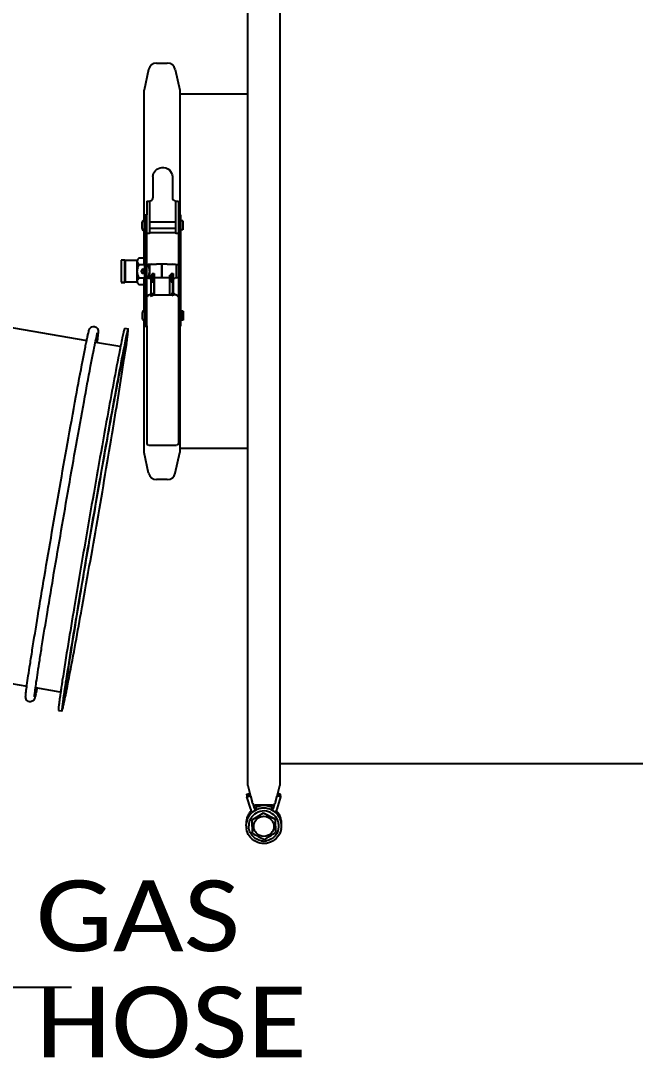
# Model space of a CAD drawing. Header units: millimetres. Extents: x 6781 to 13993, y -7973 to 4183.
# Drawn here: x 8123 to 8470, y 2632 to 3218 of the extents above; entities that cross this region are included whole.
import ezdxf
from ezdxf.enums import TextEntityAlignment as Align

# ---------------------------------------------------------------- set-up
doc = ezdxf.new("R2010")
doc.units = ezdxf.units.MM
doc.header["$LTSCALE"] = 307.34
doc.header["$PDMODE"] = 3
doc.header["$PDSIZE"] = 8
doc.layers.get('0').update_dxf_attribs({"linetype": 'CONTINUOUS'})
doc.layers.get('Defpoints').update_dxf_attribs({"linetype": 'CONTINUOUS'})
doc.styles.get("Standard").update_dxf_attribs({"font": 'calibri.ttf'})
doc.dimstyles.new('DIMSTYLE_1', dxfattribs={"dimtxt": 40, "dimasz": 35, "dimexe": 1.5, "dimexo": 1, "dimgap": 1, "dimtad": 1, "dimdsep": 46, "dimtxsty": 'Standard', "dimblk": '_FILLED', "dimblk1": '_FILLED', "dimblk2": '_FILLED', "dimcen": 0.09, "dimazin": 2, "dimtp": 0.01, "dimtm": 0.01, "dimtfac": 1, "dimtofl": 0, "dimtmove": 0, "dimatfit": 3, "dimldrblk": '_FILLED', "dimfxl": 1, "dimtolj": 1, "dimarcsym": 0})
doc.dimstyles.get("Standard").update_dxf_attribs({"dimtxt": 35, "dimasz": 35, "dimexe": 1.5, "dimexo": 1, "dimtad": 1, "dimdsep": 46, "dimtxsty": 'Standard', "dimblk": '_FILLED', "dimblk1": '_FILLED', "dimblk2": '_FILLED', "dimcen": 0.09, "dimazin": 2, "dimtol": 1, "dimtp": 0.01, "dimtm": 0.01, "dimtfac": 1, "dimtofl": 0, "dimtmove": 0, "dimatfit": 3, "dimldrblk": '_FILLED', "dimfxl": 1, "dimtolj": 1, "dimarcsym": 0})

# ---------------------------------------------------------------- blocks, each defined once
blk = doc.blocks.new('_FILLED')
at = {"color": 0, "linetype": 'ByBlock'}
blk.add_solid([(0, 0), (-1, 0.214), (-1, -0.214)], dxfattribs=at)
blk = doc.blocks.new('*D575')
at = {"color": 0, "linetype": 'Continuous', "lineweight": -2}
for p, q in [((7353.4, 3070.86), (7353.4, 3460.04)), ((7388.4, 3458.54), (9950.73, 3458.54)), ((9985.73, 3045.68), (9985.73, 3460.04))]:
    blk.add_line(p, q, dxfattribs=at)
at = {"layer": 'Defpoints', "color": 0}
for p in [(9985.73, 3458.54), (7353.4, 3069.86), (9985.73, 3044.68)]:
    blk.add_point(p, dxfattribs=at)
at = {"color": 0, "linetype": 'ByBlock', "lineweight": -2, "xscale": 35, "yscale": 35, "zscale": 35, "rotation": 180}
blk.add_blockref('_FILLED', (7353.4, 3458.54), dxfattribs=at)
at = {"color": 0, "linetype": 'ByBlock', "lineweight": -2, "xscale": 35, "yscale": 35, "zscale": 35}
blk.add_blockref('_FILLED', (9985.73, 3458.54), dxfattribs=at)
at = {"color": 0, "lineweight": 25, "insert": (8687.25, 3479.94), "char_height": 40, "attachment_point": 5}
blk.add_mtext('\\A1;\\A1;C', dxfattribs=at)

msp = doc.modelspace()

# ---------------------------------------------------------------- linework, layer by layer
at = {"color": 0, "linetype": 'Continuous', "lineweight": 25}
for p, q in [((8251.48429, 2786.16819), (8251.48429, 3367.15168)), ((8269.58689, 3367.15168), (8269.58689, 2786.16819)), ((8200.02733, 3194.25994), (8206.04385, 3194.25994)), ((8195.53483, 3190.64856), (8192.973, 3179.00389)), ((8210.53636, 3190.64856), (8213.09819, 3179.00389)), ((8192.97292, 3105.35014), (8192.97292, 3179.00372)), ((8213.09826, 3179.00372), (8213.09826, 3108.60014)), ((8251.48429, 3176.65994), (8213.09826, 3176.65994)), ((8197.92925, 3130.1368), (8197.92925, 3118.2138)), ((8208.92925, 3130.1368), (8208.92925, 3118.2138)), ((8194.42925, 3116.32843), (8194.42925, 3108.59963)), ((8194.42925, 3116.32843), (8196.42925, 3116.32843)), ((8195.92925, 3115.75418), (8195.92925, 3097.92976)), ((8210.92925, 3116.32843), (8212.42925, 3116.32843)), ((8210.92925, 3097.92976), (8210.92925, 3115.75418)), ((8212.42925, 3116.32843), (8212.42925, 3108.59963)), ((8193.24068, 3108.60014), (8193.24068, 3045.60409)), ((8193.24068, 3108.60014), (8194.44068, 3108.60014)), ((8194.44068, 3045.79331), (8194.44068, 3108.59951)), ((8212.44068, 3108.60014), (8213.64068, 3108.60014)), ((8212.44068, 3108.59951), (8212.44068, 3045.79331)), ((8213.64068, 3045.60409), (8213.64068, 3108.60014)), ((8191.84068, 3100.85635), (8191.84068, 3104.34392)), ((8192.84068, 3105.35014), (8192.99068, 3105.35014)), ((8192.84068, 3099.85014), (8192.99068, 3099.85014)), ((8192.97292, 3080.23168), (8192.97292, 3099.85014)), ((8192.99068, 3105.35013), (8193.04068, 3104.09979)), ((8193.04068, 3100.0776), (8192.99068, 3099.85014)), ((8193.04068, 3104.09979), (8193.04068, 3100.0776)), ((8210.92925, 3104.35014), (8195.92925, 3104.35014)), ((8210.92925, 3100.85014), (8195.92925, 3100.85014)), ((8214.79068, 3105.10014), (8213.69068, 3105.10014)), ((8214.79068, 3100.10014), (8213.69068, 3100.10014)), ((8214.79068, 3105.10014), (8214.84068, 3104.60294)), ((8214.84068, 3100.20667), (8214.79068, 3100.10014)), ((8214.84068, 3104.60294), (8214.84068, 3100.20667)), ((8195.92925, 3097.92973), (8194.44068, 3097.92973)), ((8196.03559, 3098.42191), (8196.18496, 3098.43786)), ((8196.18496, 3098.43786), (8196.42925, 3098.44493)), ((8210.42925, 3098.44493), (8196.42925, 3098.44493)), ((8212.44068, 3097.92973), (8210.92925, 3097.92973)), ((8180.03559, 3083.07567), (8180.03559, 3083.06114)), ((8180.03559, 3083.0298), (8180.03559, 3083.00564)), ((8180.03559, 3082.9588), (8180.03559, 3082.9251)), ((8180.03559, 3082.86293), (8180.03559, 3082.81984)), ((8180.03559, 3082.74258), (8180.03559, 3070.57729)), ((8182.03559, 3083.00564), (8182.03559, 3083.0298)), ((8182.03559, 3082.9251), (8182.03559, 3082.9588)), ((8182.03559, 3082.81984), (8182.03559, 3082.86293)), ((8182.03559, 3070.57729), (8182.03559, 3082.74258)), ((8182.23559, 3082.65994), (8182.23559, 3070.65994)), ((8189.03559, 3082.65994), (8182.23559, 3082.65994)), ((8189.03559, 3070.15438), (8189.03559, 3083.16549)), ((8190.03504, 3084.16494), (8192.97292, 3084.16494)), ((8190.03504, 3080.41244), (8192.83559, 3080.41244)), ((8192.83559, 3075.76946), (8192.83559, 3077.55076)), ((8192.97296, 3080.23168), (8193.24068, 3080.27415)), ((8194.44068, 3080.46451), (8195.53477, 3080.63807)), ((8197.0974, 3080.62608), (8194.53559, 3080.21969)), ((8196.03559, 3080.45764), (8196.03559, 3072.86278)), ((8206.04385, 3080.76412), (8200.02733, 3080.76412)), ((8202.70226, 3080.65994), (8202.70226, 3073.13748)), ((8203.03559, 3080.65994), (8203.03559, 3073.13748)), ((8211.53559, 3080.21969), (8208.97378, 3080.62608)), ((8210.53641, 3080.63807), (8212.44068, 3080.33599)), ((8211.03559, 3080.21969), (8211.03559, 3073.1007)), ((8212.44068, 3080.22664), (8211.53559, 3080.21969)), ((8180.03559, 3070.50004), (8180.03559, 3070.45694)), ((8182.03559, 3070.45694), (8182.03559, 3070.50004)), ((8182.23559, 3070.65994), (8189.03559, 3070.65994)), ((8190.03504, 3072.90744), (8192.83559, 3072.90744)), ((8192.97292, 3054.35409), (8192.97292, 3073.0887)), ((8193.24068, 3073.04624), (8192.97296, 3073.0887)), ((8195.53477, 3072.68237), (8194.44068, 3072.8559)), ((8194.53559, 3073.1007), (8196.91633, 3072.72308)), ((8196.91633, 3063.25487), (8196.91633, 3074.45871)), ((8197.44068, 3074.45871), (8196.91633, 3074.45871)), ((8197.44068, 3075.40298), (8197.44068, 3070.52206)), ((8197.44068, 3075.40298), (8198.64068, 3075.40298)), ((8198.64068, 3073.44696), (8197.44068, 3073.44696)), ((8198.41633, 3070.52206), (8197.44068, 3070.52206)), ((8198.41633, 3070.52206), (8198.41633, 3063.94048)), ((8198.64068, 3075.40298), (8198.64068, 3063.32033)), ((8198.64068, 3073.13748), (8207.41633, 3073.13748)), ((8207.41633, 3063.37835), (8207.41633, 3074.45871)), ((8208.24068, 3074.45871), (8207.41633, 3074.45871)), ((8208.24068, 3075.40298), (8208.24068, 3070.52206)), ((8208.24068, 3075.40298), (8209.44068, 3075.40298)), ((8209.44068, 3073.44696), (8208.24068, 3073.44696)), ((8208.91633, 3070.52206), (8208.24068, 3070.52206)), ((8208.91633, 3070.52206), (8208.91633, 3063.94048)), ((8209.44068, 3075.40298), (8209.44068, 3062.76156)), ((8212.44068, 3072.98441), (8210.53641, 3072.68237)), ((8211.03559, 3073.02139), (8211.53559, 3073.1007)), ((8211.53559, 3073.1007), (8212.44068, 3073.09375)), ((8180.03559, 3070.39477), (8180.03559, 3070.36108)), ((8180.03559, 3070.31423), (8180.03559, 3070.29007)), ((8182.03559, 3070.28494), (8180.03559, 3070.28616)), ((8182.03559, 3070.16314), (8180.03559, 3070.16114)), ((8182.03559, 3070.36108), (8182.03559, 3070.39477)), ((8182.03559, 3070.29007), (8182.03559, 3070.31423)), ((8182.03559, 3070.2442), (8182.03559, 3070.25874)), ((8190.03504, 3069.15494), (8192.97292, 3069.15494)), ((8004.9227, 3064.45132), (8160.56444, 3037.51145)), ((8197.44068, 3063.94048), (8197.44068, 3063.60957)), ((8198.41633, 3063.94048), (8197.44068, 3063.94048)), ((8198.93237, 3063.37835), (8207.949, 3063.37835)), ((8208.24068, 3063.94048), (8208.24068, 3063.32033)), ((8208.91633, 3063.94048), (8208.24068, 3063.94048)), ((8192.04068, 3049.89404), (8192.04068, 3053.31414)), ((8193.04068, 3054.35409), (8193.19068, 3054.35409)), ((8213.89068, 3054.10408), (8213.84068, 3054.03036)), ((8213.84068, 3054.03036), (8213.84068, 3049.33287)), ((8214.99068, 3054.10409), (8213.89068, 3054.10409)), ((8214.99068, 3054.10408), (8215.04068, 3054.03036)), ((8215.04068, 3054.03036), (8215.04068, 3049.33287)), ((8192.97292, 2974.31615), (8192.97292, 3048.85409)), ((8193.04068, 3048.85409), (8193.19068, 3048.85409)), ((8213.84068, 3049.33287), (8213.89068, 3049.10409)), ((8214.99068, 3049.10409), (8213.89068, 3049.10409)), ((8215.04068, 3049.33287), (8214.99068, 3049.10409)), ((8181.99599, 3044.45802), (8183.96653, 3044.11694)), ((8193.24068, 3045.60409), (8194.44068, 3045.60409)), ((8194.44068, 3045.79233), (8194.44068, 2979.6443)), ((8212.44068, 3045.79233), (8212.44068, 2979.6443)), ((8212.44068, 3045.60409), (8213.64068, 3045.60409)), ((8213.09826, 3045.60409), (8213.09826, 2974.31615)), ((8165.49397, 3036.65821), (8179.25419, 3034.27646)), ((8183.07404, 3035.95018), (8181.52557, 3027.2662)), ((8181.53107, 3027.30488), (8183.08007, 3035.99257)), ((8179.66872, 3034.37486), (8179.63924, 3034.22764)), ((8179.77524, 3034.90529), (8179.66872, 3034.37486)), ((8181.64881, 3034.0814), (8181.63772, 3034.02604)), ((8181.64717, 3034.0716), (8181.63772, 3034.02604)), ((8181.79369, 3027.33041), (8181.87359, 3027.85332)), ((8195.64068, 2978.50968), (8211.24068, 2978.50968)), ((8195.53483, 2962.67131), (8192.973, 2974.31599)), ((8210.53636, 2962.67131), (8213.09819, 2974.31599)), ((8251.48429, 2976.65994), (8213.09826, 2976.65994)), ((8206.04385, 2959.05994), (8200.02733, 2959.05994)), ((8047.82337, 2856.08156), (8126.79639, 2842.4122)), ((8146.82126, 2845.47623), (8146.73359, 2844.90253)), ((8148.79961, 2845.18617), (8148.70062, 2844.53838)), ((8131.72599, 2841.55894), (8145.48471, 2839.17746)), ((8145.82768, 2838.84747), (8145.74565, 2838.28355)), ((8148.93306, 2838.36064), (8148.94149, 2838.4027)), ((8148.9343, 2838.3681), (8148.94149, 2838.4027)), ((8144.64489, 2828.66669), (8146.61544, 2828.32561)), ((8269.53559, 2798.65994), (8982.48429, 2798.65994)), ((8251.48429, 2786.16819), (8252.81742, 2780.88899)), ((8268.25376, 2780.88899), (8269.58689, 2786.16819)), ((8251.03129, 2781.34004), (8252.54598, 2781.79425)), ((8252.67014, 2781.38022), (8251.03129, 2780.88878)), ((8251.03129, 2780.88878), (8251.03129, 2781.34004)), ((8252.81744, 2780.889), (8251.03129, 2780.35339)), ((8251.03129, 2780.88878), (8251.17886, 2780.39716)), ((8251.03129, 2779.90212), (8253.0096, 2780.49536)), ((8251.03129, 2780.35339), (8251.03129, 2779.90212)), ((8253.13861, 2772.88146), (8251.03129, 2779.90212)), ((8253.0096, 2780.49536), (8253.94615, 2776.77641)), ((8267.12503, 2776.77641), (8268.06158, 2780.49536)), ((8270.03989, 2779.90212), (8267.93258, 2772.88146)), ((8270.03989, 2779.90212), (8268.06158, 2780.49536)), ((8268.25374, 2780.889), (8270.03989, 2780.35339)), ((8268.40104, 2781.38022), (8270.03989, 2780.88878)), ((8270.03989, 2781.34004), (8268.5252, 2781.79425)), ((8269.89247, 2780.39764), (8270.03989, 2780.88878)), ((8270.03989, 2780.88878), (8270.03989, 2781.34004)), ((8270.03989, 2780.35339), (8270.03989, 2779.90212)), ((8254.24905, 2776.1385), (8255.05425, 2773.45591)), ((8255.05425, 2774.44256), (8254.78805, 2775.32943)), ((8255.69001, 2773.91146), (8255.53837, 2774.07226)), ((8255.83529, 2773.74644), (8255.69001, 2773.91146)), ((8265.37982, 2775.05994), (8255.69137, 2775.05994)), ((8265.38116, 2773.91145), (8265.2359, 2773.74644)), ((8265.53281, 2774.07226), (8265.38116, 2773.91145)), ((8266.01693, 2773.45591), (8266.82213, 2776.1385)), ((8266.2831, 2775.32933), (8266.01693, 2774.44256)), ((8253.90952, 2766.91036), (8260.28346, 2770.87958)), ((8254.16166, 2759.25365), (8253.90952, 2766.75558)), ((8260.28346, 2770.87958), (8260.28346, 2770.72481)), ((8260.28346, 2770.87958), (8266.90952, 2767.34686)), ((8260.53559, 2770.58607), (8260.28346, 2770.72481)), ((8266.90952, 2767.19209), (8267.16166, 2759.69015)), ((8250.53563, 2763.45959), (8250.69433, 2765.20735)), ((8260.53559, 2755.85105), (8260.78773, 2755.72093))]:
    msp.add_line(p, q, dxfattribs=at)
at = {"lineweight": 25}
msp.add_line((8180.03559, 3083.07567), (8182.03559, 3083.07567), dxfattribs=at)
at = {"color": 0, "linetype": 'Continuous', "lineweight": 25}
for points in [[(8210.44038, 3116.34855), (8210.68029, 3116.33924), (8210.92925, 3116.32843)], [(8210.42925, 3098.44493), (8210.67367, 3098.43784), (8210.85953, 3098.41799), (8210.92925, 3098.39002)], [(8198.73791, 3063.33967), (8198.8055, 3063.36916), (8198.88313, 3063.38486), (8198.93237, 3063.37835)], [(8207.949, 3063.37835), (8208.007, 3063.38338), (8208.08455, 3063.36711), (8208.14346, 3063.33967)], [(8254.24905, 2776.1385), (8254.06958, 2776.4353), (8253.94615, 2776.77641)], [(8255.53837, 2772.63434), (8255.69003, 2772.47353), (8255.83529, 2772.30852)], [(8265.2359, 2772.30852), (8265.38117, 2772.47355), (8265.53281, 2772.63434)], [(8267.12503, 2776.77641), (8267.00185, 2776.43581), (8266.82213, 2776.1385)]]:
    msp.add_lwpolyline(points, dxfattribs=at)
for centre, radius, start, end in [((8200.02733, 3189.65994), 4.6, 90, 167.58926399), ((8206.04385, 3189.65994), 4.6, 12.41073929, 90), ((8192.84068, 3104.35014), 1, 90, 180.00021368), ((8192.84068, 3100.85014), 1, 179.9997739, 270), ((8192.53559, 3076.65994), 1.15, 49.97093123, 310.03869101), ((8193.04068, 3053.35409), 1, 90, 180.00025832), ((8193.04068, 3049.85409), 1, 179.99975769, 270), ((8936.93782, 2882.68712), 772.3119, 168.68418925, 168.81640073), ((8200.02733, 2963.65994), 4.6, 192.41073929, 270), ((8206.04385, 2963.65994), 4.6, 270, 347.58926399), ((8680.23468, 2760.75182), 540.08304, 171.74637674, 171.90542897), ((8893.65563, 2729.69033), 755.75256, 171.54790865, 171.69543536), ((8701.7006, 2757.61398), 559.77791, 171.71070575, 171.90386699), ((8260.56923, 2764.88621), 10.04805, 135.57207341, 139.34100911), ((8260.57469, 2763.35915), 10.07938, 112.22934783, 129.39734727), ((8264.83179, 2780.27414), 11.36213, 201.3451185, 201.79288495), ((8255.69137, 2776.85994), 1.8, 232.5582823, 270), ((8257.01655, 2775.49673), 2.05356, 206.00559368, 215.00810708), ((8257.01655, 2775.04547), 2.05356, 206.01018938, 215.01270217), ((8250.96121, 2769.1538), 6.3958, 40.45863927, 44.30337122), ((8250.93371, 2768.59352), 6.43286, 36.48609246, 44.29103238), ((8250.90723, 2769.10803), 6.46657, 33.3062125, 40.4569011), ((8260.46499, 2765.0479), 9.85387, 116.38477424, 118.02364776), ((8250.91557, 2769.56709), 6.45528, 27.81104741, 40.34821842), ((8260.49604, 2764.98549), 9.92357, 115.05703994, 116.3852358), ((8260.56316, 2764.83162), 10.0914, 103.12007955, 115.03227566), ((8260.51128, 2763.49527), 9.9294, 109.78053309, 112.18781213), ((8260.51266, 2763.48966), 9.93513, 106.78207672, 109.77706329), ((8260.54577, 2763.36401), 10.065, 92.49579487, 106.75602734), ((8260.53554, 2764.94642), 9.97332, 96.08284736, 103.11522904), ((8260.53558, 2764.90332), 10.01618, 83.90663509, 96.0569761), ((8260.53551, 2763.48385), 9.94482, 87.19952961, 92.46681146), ((8260.524, 2763.35888), 10.07021, 72.87958221, 87.16886103), ((8260.53557, 2764.94603), 9.97371, 76.85023797, 83.88053638), ((8260.5081, 2764.8319), 10.0911, 64.92840037, 76.84576123), ((8260.55692, 2763.48039), 9.94439, 69.788525, 72.85471473), ((8260.56035, 2763.49137), 9.93291, 67.52605106, 69.78525199), ((8260.50357, 2763.37163), 10.06526, 50.57916132, 67.48789216), ((8270.1607, 2769.56428), 6.4611, 143.11093286, 150.36179865), ((8270.15685, 2769.11268), 6.45806, 135.72598692, 148.25948883), ((8260.57552, 2764.98626), 9.92272, 63.6147169, 64.90332656), ((8260.6062, 2765.0479), 9.85386, 61.97635224, 63.61521604), ((8270.10981, 2769.60217), 6.39766, 139.62557692, 143.10872794), ((8270.13391, 2768.59662), 6.42814, 135.70661748, 142.86355158), ((8265.37982, 2776.85994), 1.8, 270, 307.44171804), ((8260.49753, 2764.8829), 10.05348, 40.37707119, 44.94566333), ((8260.50852, 2764.93163), 9.9719, 169.97029362, 178.04499618), ((8260.45959, 2764.93579), 9.92299, 168.09389364, 169.94479316), ((8260.57312, 2764.90947), 10.03951, 156.42129958, 168.08054975), ((8260.50409, 2764.93635), 9.96549, 152.68953372, 156.40420407), ((8260.52794, 2764.92378), 9.99245, 146.55070825, 152.6882378), ((8260.45185, 2763.48281), 9.90161, 149.79822156, 151.12834635), ((8260.44104, 2763.48889), 9.8892, 148.43403745, 149.79718009), ((8260.57225, 2763.39497), 10.05017, 129.51624427, 148.36941304), ((8260.5067, 2764.93752), 9.96716, 143.07785668, 146.54930219), ((8260.53303, 2764.91689), 10.0006, 139.33922524, 143.07397537), ((8107.52657, 3008.92542), 282.97385, 301.15145196, 302.67185305), ((8391.32926, 3008.53591), 271.52737, 241.20376697, 242.72758344), ((8260.53127, 2763.1588), 5.7033, 22.56964443, 33.10260447), ((8260.53823, 2763.3752), 8.49788, 20.06252091, 31.74386057), ((8260.54049, 2764.91867), 9.99758, 35.25849705, 40.38037054), ((8260.58432, 2764.95123), 9.94299, 32.97443565, 35.25111416), ((8260.52873, 2764.91633), 10.00863, 25.85881158, 32.9688277), ((8260.59833, 2763.46188), 9.93027, 29.79604677, 31.31715113), ((8260.59574, 2763.4607), 9.93311, 27.46717591, 29.79454318), ((8260.50411, 2763.41845), 10.03389, 12.70166655, 27.43988687), ((8260.52011, 2764.91523), 10.01686, 14.13088961, 25.84295847), ((8260.53556, 2764.92188), 10.00026, 6.58700117, 14.11559137), ((8260.60419, 2764.93117), 9.93101, 5.12392037, 6.57913917), ((8260.54167, 2764.92679), 9.99367, 359.9328104, 5.1169273), ((8260.6299, 2763.4342), 10.09343, 179.85587799, 180.76080351), ((8260.56625, 2763.4316), 10.02976, 180.75076375, 189.70566594), ((8260.61778, 2764.92538), 10.08131, 178.03071084, 178.98115324), ((8260.4994, 2763.38499), 8.53605, 340.12451453, 350.09758644), ((8260.5337, 2763.3828), 8.50189, 350.07236971, 0.02094501), ((8260.61282, 2763.44954), 9.921, 6.99511709, 12.66456974), ((8260.54431, 2763.42825), 9.99033, 349.80320445, 358.98212369), ((8260.47378, 2763.43388), 10.06092, 0.75874793, 6.98722265), ((8260.44388, 2763.43279), 10.09083, 358.96650704, 359.85593612), ((8260.4409, 2763.4328), 10.09381, 359.85591206, 0.76237674), ((8385.38919, 2997.40472), 271.91285, 241.14407537, 242.6665865), ((8260.53553, 2763.45229), 8.56954, 260.13237934, 279.97574169), ((8114.44047, 2997.83363), 282.90648, 301.15125127, 302.67201445)]:
    msp.add_arc(centre, radius, start, end, dxfattribs=at)
for points, knots in [([(8197.92925, 3130.1368), (8197.92925, 3131.38697), (8199.03795, 3134.06706), (8201.68643, 3135.1911), (8203.03045, 3135.28351)], [0, 0, 0, 0, 0.481325037, 1, 1, 1, 1]), ([(8203.03045, 3135.28351), (8204.50664, 3135.38501), (8207.57874, 3134.44576), (8208.92925, 3131.5017), (8208.92925, 3130.1368)], [0, 0, 0, 0, 0.520174243, 1, 1, 1, 1]), ([(8195.96503, 3115.95772), (8195.95334, 3115.92323), (8195.93611, 3115.85601), (8195.92926, 3115.78687), (8195.92925, 3115.75418)], [0, 0, 0, 0, 0.526976513, 1, 1, 1, 1]), ([(8196.42925, 3116.32843), (8196.32086, 3116.32843), (8196.10426, 3116.24503), (8195.99722, 3116.05277), (8195.96503, 3115.95772)], [0, 0, 0, 0, 0.519243968, 1, 1, 1, 1]), ([(8210.92925, 3115.75418), (8210.92918, 3115.87807), (8210.9734, 3116.17745), (8210.63544, 3116.28404), (8210.50791, 3116.25053)], [0, 0, 0, 0, 0.484411446, 1, 1, 1, 1]), ([(8189.06923, 3082.64663), (8189.06125, 3082.61059), (8189.04759, 3082.53828), (8189.03873, 3082.46522), (8189.03559, 3082.42874)], [0, 0, 0, 0, 0.50204518, 1, 1, 1, 1]), ([(8189.03559, 3082.14864), (8189.04386, 3082.05264), (8189.07858, 3081.8589), (8189.14343, 3081.67343), (8189.18235, 3081.58199)], [0, 0, 0, 0, 0.492253844, 1, 1, 1, 1]), ([(8195.30406, 3079.84307), (8195.26182, 3079.93909), (8195.17477, 3080.12997), (8195.08304, 3080.31864), (8195.03615, 3080.41244)], [0, 0, 0, 0, 0.500067038, 1, 1, 1, 1]), ([(8195.53477, 3080.63807), (8195.72762, 3080.66866), (8197.22731, 3080.74762), (8198.72412, 3080.76412), (8200.02733, 3080.76412)], [0, 0, 0, 0, 0.130308255, 1, 1, 1, 1]), ([(8195.95462, 3075.59362), (8195.97566, 3075.72377), (8196.01047, 3075.9852), (8196.02993, 3076.24823), (8196.03559, 3076.37983)], [0, 0, 0, 0, 0.50021539, 1, 1, 1, 1]), ([(8206.04385, 3080.76412), (8206.55302, 3080.76412), (8208.04871, 3080.73634), (8209.55949, 3080.793), (8210.53641, 3080.63807)], [0, 0, 0, 0, 0.339830377, 1, 1, 1, 1]), ([(8189.03559, 3070.89114), (8189.04386, 3070.79514), (8189.07858, 3070.6014), (8189.14343, 3070.41593), (8189.18235, 3070.32449)], [0, 0, 0, 0, 0.492253844, 1, 1, 1, 1]), ([(8196.11127, 3072.63268), (8195.99508, 3072.63926), (8195.80264, 3072.65208), (8195.61037, 3072.67038), (8195.53477, 3072.68237)], [0, 0, 0, 0, 0.603219686, 1, 1, 1, 1]), ([(8195.88969, 3075.2464), (8195.90191, 3075.30399), (8195.92498, 3075.41948), (8195.94522, 3075.53549), (8195.95462, 3075.59362)], [0, 0, 0, 0, 0.499957014, 1, 1, 1, 1]), ([(8196.88496, 3072.59967), (8196.74554, 3072.60422), (8196.48757, 3072.61367), (8196.22972, 3072.62597), (8196.11127, 3072.63268)], [0, 0, 0, 0, 0.540395868, 1, 1, 1, 1]), ([(8210.53641, 3072.68237), (8210.48305, 3072.67391), (8210.13535, 3072.63644), (8209.78591, 3072.62226), (8209.49069, 3072.6106)], [0, 0, 0, 0, 0.154606762, 1, 1, 1, 1]), ([(8189.18235, 3070.32449), (8189.22541, 3070.22334), (8189.32883, 3070.02257), (8189.45434, 3069.83523), (8189.52259, 3069.74247)], [0, 0, 0, 0, 0.488388004, 1, 1, 1, 1]), ([(8189.52259, 3069.74247), (8189.59806, 3069.63988), (8189.76243, 3069.43787), (8189.94121, 3069.24877), (8190.03504, 3069.15494)], [0, 0, 0, 0, 0.489737855, 1, 1, 1, 1]), ([(8195.94068, 3063.4122), (8196.04975, 3063.44053), (8196.26382, 3063.5176), (8196.46206, 3063.62888), (8196.55624, 3063.6923)], [0, 0, 0, 0, 0.498110004, 1, 1, 1, 1]), ([(8196.55624, 3063.6923), (8196.62245, 3063.73689), (8196.74901, 3063.83309), (8196.86333, 3063.94363), (8196.91633, 3064.00187)], [0, 0, 0, 0, 0.50339321, 1, 1, 1, 1]), ([(8197.13112, 3062.69022), (8197.06402, 3062.68351), (8196.92352, 3062.67965), (8196.78397, 3062.69667), (8196.71271, 3062.71037)], [0, 0, 0, 0, 0.481669739, 1, 1, 1, 1]), ([(8197.12875, 3063.33824), (8197.0959, 3063.32062), (8197.02648, 3063.28874), (8196.95391, 3063.26493), (8196.91633, 3063.25482)], [0, 0, 0, 0, 0.489245112, 1, 1, 1, 1]), ([(8197.29421, 3063.4554), (8197.27027, 3063.43286), (8197.21738, 3063.39017), (8197.15947, 3063.3547), (8197.12875, 3063.33824)], [0, 0, 0, 0, 0.485432883, 1, 1, 1, 1]), ([(8197.39213, 3062.74046), (8197.3499, 3062.72852), (8197.26357, 3062.70773), (8197.17569, 3062.69468), (8197.13112, 3062.69022)], [0, 0, 0, 0, 0.494906155, 1, 1, 1, 1]), ([(8197.32344, 3063.15971), (8197.31542, 3063.2021), (8197.28087, 3063.29246), (8197.22246, 3063.36865), (8197.18724, 3063.40662)], [0, 0, 0, 0, 0.454449413, 1, 1, 1, 1]), ([(8198.04744, 3063.03555), (8197.9421, 3062.97795), (8197.73129, 3062.8634), (8197.5075, 3062.77308), (8197.39213, 3062.74046)], [0, 0, 0, 0, 0.500357705, 1, 1, 1, 1]), ([(8197.44068, 3063.74858), (8197.44065, 3063.7224), (8197.43353, 3063.66905), (8197.41401, 3063.61909), (8197.40176, 3063.59503)], [0, 0, 0, 0, 0.492318945, 1, 1, 1, 1]), ([(8198.64068, 3063.32033), (8198.53709, 3063.28415), (8198.33603, 3063.19415), (8198.14378, 3063.08823), (8198.04744, 3063.03555)], [0, 0, 0, 0, 0.4998164, 1, 1, 1, 1]), ([(8208.58756, 3063.16839), (8208.5318, 3063.18612), (8208.41599, 3063.21604), (8208.29705, 3063.23018), (8208.23633, 3063.23298)], [0, 0, 0, 0, 0.490450592, 1, 1, 1, 1]), ([(8149.72063, 2979.35615), (8151.29291, 2988.174), (8154.12233, 3003.8631), (8157.50229, 3022.04826), (8159.52095, 3032.40938), (8160.39753, 3036.7284), (8160.91413, 3039.18168), (8161.33946, 3041.10416), (8161.68885, 3042.5423), (8161.98657, 3043.60606), (8162.64907, 3044.98028), (8164.02925, 3045.55922), (8164.90881, 3045.40501)], [0, 0, 0, 0, 0.389457804, 0.69318425, 0.804241699, 0.848439923, 0.884804449, 0.913258248, 0.934032735, 0.949190595, 0.961172471, 1, 1, 1, 1]), ([(8154.64299, 2978.47846), (8156.11316, 2986.72362), (8158.79094, 3001.56843), (8161.99876, 3018.92302), (8164.13741, 3029.95008), (8165.26518, 3035.68554), (8166.11215, 3039.44607), (8166.50413, 3041.31069), (8166.70052, 3041.8572)], [0, 0, 0, 0, 0.389409323, 0.701375174, 0.82050995, 0.9117528, 0.97299871, 1, 1, 1, 1]), ([(8164.90881, 3045.40501), (8165.57713, 3045.28784), (8166.56308, 3044.62684), (8167.01393, 3043.38349), (8167.04307, 3042.25945), (8166.96224, 3041.50056), (8166.91016, 3040.99741)], [0, 0, 0, 0, 0.3777032, 0.575341103, 0.718421045, 1, 1, 1, 1]), ([(8181.99587, 3044.45775), (8181.93949, 3044.46709), (8181.86101, 3044.16684), (8181.71228, 3043.80983), (8181.51888, 3043.00502), (8181.13479, 3041.43758), (8180.54474, 3038.67549), (8180.05464, 3036.29365), (8179.77524, 3034.90529)], [0, 0, 0, 0, 0.017451846, 0.065395435, 0.144573509, 0.254843893, 0.567504557, 1, 1, 1, 1]), ([(8183.96642, 3044.11668), (8183.90743, 3044.12647), (8183.82807, 3043.8093), (8183.67179, 3043.43563), (8183.47126, 3042.58831), (8183.20655, 3041.50681), (8182.89079, 3040.07728), (8182.35488, 3037.57634), (8181.94102, 3035.53911), (8181.64881, 3034.0814)], [0, 0, 0, 0, 0.01738977, 0.065346477, 0.144568081, 0.254892586, 0.396034479, 0.567639171, 1, 1, 1, 1]), ([(8183.08007, 3035.99257), (8183.24636, 3037.16223), (8183.523, 3039.17124), (8183.8222, 3041.50598), (8183.95343, 3042.84447), (8184.01781, 3043.52865), (8184.0027, 3043.85252), (8184.01388, 3044.1088), (8183.96642, 3044.11668)], [0, 0, 0, 0, 0.432834496, 0.745416376, 0.855486955, 0.934486522, 0.982372533, 1, 1, 1, 1]), ([(8166.91016, 3040.99741), (8166.87989, 3040.70497), (8166.71266, 3039.21404), (8166.51356, 3037.72692), (8166.34916, 3036.53196)], [0, 0, 0, 0, 0.195976502, 1, 1, 1, 1]), ([(8179.29157, 3032.47975), (8176.81224, 3019.94223), (8171.2616, 2989.59522), (8162.6573, 2941.01303), (8154.18515, 2891.23967), (8148.92861, 2859.24678), (8146.82126, 2845.47623)], [0, 0, 0, 0, 0.201998294, 0.487577029, 0.779816904, 1, 1, 1, 1]), ([(8181.63772, 3034.02604), (8179.18058, 3021.76295), (8173.64345, 2991.51345), (8164.9662, 2942.64207), (8156.33684, 2891.98474), (8150.9568, 2859.27933), (8148.79961, 2845.18617)], [0, 0, 0, 0, 0.195744522, 0.481266268, 0.776858963, 1, 1, 1, 1]), ([(8182.07673, 3033.98289), (8182.14063, 3034.14909), (8181.69203, 3032.72095), (8181.61413, 3032.04318), (8181.02321, 3029.54075), (8180.48819, 3026.85008), (8179.77419, 3023.31478), (8178.64113, 3017.48147), (8176.98891, 3008.76162), (8174.78774, 2996.84133), (8172.31335, 2983.19846), (8169.63933, 2968.22806), (8165.87241, 2946.8573), (8161.25323, 2920.15648), (8156.19517, 2890.21732), (8152.14978, 2865.45453), (8149.89345, 2851.05296), (8149.06511, 2845.22636)], [0, 0, 0, 0, 0.002787273, 0.010501619, 0.022055486, 0.037204308, 0.055791619, 0.077666115, 0.130603397, 0.19449039, 0.267517445, 0.347625595, 0.432559405, 0.607214261, 0.77181702, 0.907871751, 1, 1, 1, 1]), ([(8181.87359, 3027.85332), (8181.9602, 3028.42085), (8182.27801, 3030.51304), (8182.59005, 3032.60611), (8182.81223, 3034.13211)], [0, 0, 0, 0, 0.271287323, 1, 1, 1, 1]), ([(8150.19117, 2844.76281), (8152.70407, 2857.75699), (8158.24024, 2888.12369), (8166.66222, 2935.89253), (8174.79052, 2983.73487), (8179.78854, 3014.22566), (8181.79369, 3027.33041)], [0, 0, 0, 0, 0.214286308, 0.499753189, 0.785352097, 1, 1, 1, 1]), ([(8128.23811, 2833.55562), (8127.44558, 2833.69456), (8126.37689, 2834.53959), (8126.09925, 2835.93159), (8126.13218, 2836.86605), (8126.2291, 2837.93336), (8126.4622, 2839.97344), (8126.92728, 2843.41592), (8127.68347, 2848.61126), (8128.68587, 2855.17978), (8130.44946, 2866.39833), (8133.1436, 2882.97481), (8136.84947, 2905.19585), (8140.99087, 2929.52382), (8145.31723, 2954.48571), (8148.2603, 2971.16616), (8149.72063, 2979.35615)], [0, 0, 0, 0, 0.016233927, 0.022475154, 0.028257117, 0.035042367, 0.044106666, 0.069677069, 0.105128692, 0.150030013, 0.203737116, 0.334252695, 0.488862619, 0.658258767, 0.832152967, 1, 1, 1, 1]), ([(8131.11991, 2836.30135), (8131.13491, 2835.92928), (8131.20617, 2837.83547), (8131.35804, 2838.63128), (8131.6609, 2841.25769), (8132.20064, 2844.90695), (8133.03313, 2850.57088), (8134.09117, 2857.38167), (8135.88854, 2868.72564), (8138.57163, 2885.14983), (8142.21097, 2906.91387), (8146.23112, 2930.48934), (8150.40578, 2954.55282), (8153.23858, 2970.60204), (8154.64299, 2978.47846)], [0, 0, 0, 0, 0.007751163, 0.016339385, 0.027544803, 0.057431185, 0.096804156, 0.14505915, 0.201498375, 0.335620794, 0.491626494, 0.660760304, 0.833461257, 1, 1, 1, 1]), ([(8194.44068, 2979.6443), (8194.44053, 2979.37213), (8194.48978, 2978.75285), (8195.20714, 2978.64327), (8195.41108, 2978.78158)], [0, 0, 0, 0, 0.524829545, 1, 1, 1, 1]), ([(8212.44068, 2979.6443), (8212.44083, 2979.37258), (8212.39344, 2978.75326), (8211.67629, 2978.64563), (8211.47284, 2978.78395)], [0, 0, 0, 0, 0.524822827, 1, 1, 1, 1]), ([(8146.73359, 2844.90253), (8146.67842, 2844.54093), (8146.46901, 2843.16459), (8146.26202, 2841.78789), (8146.11122, 2840.77264)], [0, 0, 0, 0, 0.262744653, 1, 1, 1, 1]), ([(8148.70062, 2844.53838), (8148.6149, 2843.97646), (8148.30011, 2841.9037), (8147.99101, 2839.83006), (8147.77083, 2838.3179)], [0, 0, 0, 0, 0.271122145, 1, 1, 1, 1]), ([(8149.06511, 2845.22636), (8148.84831, 2843.70145), (8148.56628, 2841.46695), (8148.25963, 2839.22662), (8148.24229, 2838.51186)], [0, 0, 0, 0, 0.682970636, 1, 1, 1, 1]), ([(8148.94149, 2838.4027), (8149.03856, 2838.88712), (8149.46074, 2841.00604), (8149.87475, 2843.12659), (8150.19117, 2844.76281)], [0, 0, 0, 0, 0.228662769, 1, 1, 1, 1]), ([(8131.69571, 2837.40517), (8131.55884, 2836.82867), (8131.36339, 2835.99562), (8130.96003, 2834.86437), (8130.1559, 2833.77374), (8128.95234, 2833.4304), (8128.23811, 2833.55562)], [0, 0, 0, 0, 0.308515698, 0.445512716, 0.622444094, 1, 1, 1, 1]), ([(8132.57169, 2841.3939), (8132.48907, 2840.99889), (8132.20759, 2839.66705), (8131.91693, 2838.33699), (8131.69571, 2837.40517)], [0, 0, 0, 0, 0.296459216, 1, 1, 1, 1]), ([(8145.53248, 2836.79952), (8145.36606, 2835.62891), (8145.08915, 2833.61802), (8144.7896, 2831.28097), (8144.65817, 2829.9409), (8144.59363, 2829.25575), (8144.60876, 2828.93149), (8144.59748, 2828.6748), (8144.645, 2828.66692)], [0, 0, 0, 0, 0.432735371, 0.745336631, 0.855435858, 0.93446404, 0.982369196, 1, 1, 1, 1]), ([(8147.5019, 2836.44998), (8147.33562, 2835.28032), (8147.05897, 2833.27131), (8146.75977, 2830.93655), (8146.62854, 2829.59807), (8146.56417, 2828.91387), (8146.57926, 2828.59003), (8146.56809, 2828.33373), (8146.61555, 2828.32587)], [0, 0, 0, 0, 0.432834767, 0.745417347, 0.855488693, 0.934488683, 0.982374033, 1, 1, 1, 1]), ([(8146.61555, 2828.32587), (8146.67455, 2828.3161), (8146.75389, 2828.63324), (8146.91018, 2829.00693), (8147.11069, 2829.8542), (8147.3754, 2830.93565), (8147.69114, 2832.36511), (8148.22702, 2834.8659), (8148.64087, 2836.90301), (8148.93306, 2838.36064)], [0, 0, 0, 0, 0.017391553, 0.065350081, 0.144572633, 0.254897176, 0.396038822, 0.567642873, 1, 1, 1, 1]), ([(8253.0096, 2780.49536), (8252.96497, 2780.55504), (8252.88706, 2780.68051), (8252.83555, 2780.81912), (8252.81744, 2780.889)], [0, 0, 0, 0, 0.507973366, 1, 1, 1, 1]), ([(8268.25374, 2780.889), (8268.23564, 2780.81912), (8268.18412, 2780.68051), (8268.10622, 2780.55504), (8268.06158, 2780.49536)], [0, 0, 0, 0, 0.492026634, 1, 1, 1, 1]), ([(8267.7649, 2767.84613), (8266.18156, 2770.40532), (8259.44929, 2773.90226), (8253.57041, 2769.10401), (8252.54508, 2766.27483)], [0, 0, 0, 0, 0.500012173, 1, 1, 1, 1]), ([(8255.05425, 2774.44256), (8255.06953, 2774.39165), (8255.10452, 2774.29074), (8255.14752, 2774.193), (8255.17098, 2774.14492)], [0, 0, 0, 0, 0.498397882, 1, 1, 1, 1]), ([(8255.53837, 2773.0856), (8255.46386, 2773.16194), (8255.32707, 2773.32792), (8255.21797, 2773.51318), (8255.17091, 2773.60968)], [0, 0, 0, 0, 0.498385221, 1, 1, 1, 1]), ([(8255.53837, 2774.07226), (8255.50123, 2774.1103), (8255.42991, 2774.18981), (8255.36524, 2774.2748), (8255.33454, 2774.31862)], [0, 0, 0, 0, 0.498414073, 1, 1, 1, 1]), ([(8255.33463, 2773.86722), (8255.36532, 2773.82343), (8255.42996, 2773.73848), (8255.50125, 2773.65902), (8255.53837, 2773.62099)], [0, 0, 0, 0, 0.501585493, 1, 1, 1, 1]), ([(8265.65402, 2774.20882), (8265.63486, 2774.18509), (8265.59552, 2774.13859), (8265.55403, 2774.09399), (8265.53281, 2774.07226)], [0, 0, 0, 0, 0.501081378, 1, 1, 1, 1]), ([(8265.53281, 2773.62099), (8265.60732, 2773.69733), (8265.74411, 2773.86331), (8265.85322, 2774.04857), (8265.90028, 2774.14507)], [0, 0, 0, 0, 0.498385221, 1, 1, 1, 1]), ([(8265.53281, 2772.63434), (8265.60732, 2772.71067), (8265.74411, 2772.87666), (8265.85322, 2773.06192), (8265.90028, 2773.15841)], [0, 0, 0, 0, 0.498385221, 1, 1, 1, 1]), ([(8266.01693, 2774.89383), (8265.9797, 2774.76979), (8265.87948, 2774.52831), (8265.73576, 2774.31004), (8265.65402, 2774.20882)], [0, 0, 0, 0, 0.498845184, 1, 1, 1, 1]), ([(8265.90028, 2774.14507), (8265.92372, 2774.19313), (8265.96669, 2774.29082), (8266.00166, 2774.39167), (8266.01693, 2774.44256)], [0, 0, 0, 0, 0.501601675, 1, 1, 1, 1]), ([(8265.90028, 2773.15841), (8265.92372, 2773.20647), (8265.96669, 2773.30417), (8266.00166, 2773.40502), (8266.01693, 2773.45591)], [0, 0, 0, 0, 0.501601675, 1, 1, 1, 1]), ([(8255.27385, 2765.34885), (8255.69626, 2766.36607), (8257.1796, 2768.19065), (8259.43362, 2768.86062), (8260.53559, 2768.86062)], [0, 0, 0, 0, 0.499879862, 1, 1, 1, 1]), ([(8269.01402, 2758.13343), (8267.33793, 2755.45402), (8260.81855, 2751.5859), (8254.12484, 2755.13909), (8252.32094, 2757.73431)], [0, 0, 0, 0, 0.499990592, 1, 1, 1, 1])]:
    msp.add_open_spline(points, degree=3, knots=knots, dxfattribs=at)
for points in [[(8196.92649, 3116.58032), (8197.48842, 3116.88434), (8197.92925, 3117.57489), (8197.92925, 3118.2138)], [(8208.92925, 3118.2138), (8208.92925, 3117.40911), (8209.65352, 3116.51229), (8210.43692, 3116.32843)], [(8195.92925, 3116.32843), (8196.2721, 3116.32843), (8196.62494, 3116.41717), (8196.92649, 3116.58032)], [(8190.03504, 3084.16494), (8189.6109, 3083.7408), (8189.19889, 3083.23227), (8189.06923, 3082.64663)], [(8190.03504, 3080.41244), (8189.49639, 3079.33514), (8189.0874, 3078.14338), (8189.03559, 3076.94004)], [(8189.03559, 3076.37983), (8189.0874, 3075.17649), (8189.49639, 3073.98474), (8190.03504, 3072.90744)], [(8189.18235, 3081.58199), (8189.37133, 3081.13808), (8189.69389, 3080.75359), (8190.03504, 3080.41244)], [(8196.03559, 3076.94004), (8195.99266, 3077.93704), (8195.70585, 3078.9296), (8195.30406, 3079.84307)], [(8190.03504, 3072.90744), (8189.56285, 3072.43525), (8189.09288, 3071.83655), (8189.03559, 3071.17124)], [(8195.03615, 3072.90744), (8195.22726, 3073.28966), (8195.40137, 3073.68136), (8195.54916, 3074.08233)], [(8195.54916, 3074.08233), (8195.68898, 3074.46167), (8195.80575, 3074.85093), (8195.88969, 3075.2464)], [(8195.94068, 3063.4122), (8195.3829, 3063.27361), (8194.85229, 3062.83252), (8194.61587, 3062.30866)], [(8196.66117, 3062.47566), (8196.96658, 3062.562), (8197.38245, 3062.84787), (8197.32344, 3063.15971)], [(8209.44068, 3062.76156), (8209.15272, 3062.88936), (8208.88781, 3063.07295), (8208.58756, 3063.16839)], [(8209.63484, 3064.49499), (8209.76017, 3064.23069), (8209.94855, 3063.98885), (8210.17436, 3063.80292)], [(8210.17436, 3063.80292), (8210.39571, 3063.62066), (8210.66318, 3063.48434), (8210.94069, 3063.41221)], [(8211.70906, 3063.03004), (8211.48671, 3063.21002), (8211.2183, 3063.34323), (8210.94068, 3063.4122)], [(8212.26511, 3062.30952), (8212.14018, 3062.58598), (8211.94487, 3062.83917), (8211.70906, 3063.03004)], [(8179.25419, 3034.27646), (8179.39779, 3034.25161), (8179.55077, 3034.26346), (8179.69046, 3034.30499)], [(8180.21839, 3025.43699), (8180.86603, 3025.81431), (8181.39404, 3026.52869), (8181.52562, 3027.26659)], [(8180.22586, 3025.47537), (8180.87264, 3025.85313), (8181.39954, 3026.56713), (8181.53102, 3027.30452)], [(8145.89374, 2838.99906), (8145.77479, 2839.08837), (8145.63128, 2839.15209), (8145.48471, 2839.17746)], [(8254.10684, 2771.23833), (8253.6908, 2771.66455), (8253.23889, 2772.26174), (8253.3345, 2772.84963)], [(8255.05425, 2773.45591), (8255.14563, 2773.15146), (8255.31634, 2772.8618), (8255.53837, 2772.63434)], [(8266.01693, 2773.90717), (8265.92555, 2773.60273), (8265.75485, 2773.31307), (8265.53281, 2773.0856)], [(8267.93258, 2772.88146), (8267.76133, 2772.31095), (8267.45778, 2771.62642), (8266.8972, 2771.42501)], [(8251.78098, 2768.26379), (8251.25887, 2767.31691), (8250.88631, 2766.27146), (8250.69433, 2765.20735)], [(8252.54508, 2766.27483), (8252.21006, 2765.35041), (8252.03464, 2764.35264), (8252.0356, 2763.36938)], [(8260.53559, 2768.86062), (8262.34535, 2768.86062), (8264.32073, 2767.78977), (8265.30889, 2766.27361)], [(8269.08179, 2768.62338), (8268.50325, 2769.5743), (8267.75432, 2770.43944), (8266.89512, 2771.14707)], [(8269.03559, 2763.38591), (8269.03463, 2764.36917), (8268.85727, 2765.36659), (8268.52045, 2766.29036)], [(8252.32094, 2757.73431), (8251.49726, 2758.9193), (8250.92394, 2760.31834), (8250.68005, 2761.74071)], [(8252.54967, 2760.46786), (8252.21353, 2761.39079), (8252.03655, 2762.38714), (8252.0356, 2763.36938)], [(8254.02762, 2757.91253), (8253.3943, 2758.66562), (8252.8864, 2759.54329), (8252.54967, 2760.46786)], [(8255.2734, 2760.98543), (8254.71589, 2762.32881), (8254.71606, 2764.00559), (8255.27385, 2765.34885)], [(8256.51119, 2759.13654), (8255.9863, 2759.66051), (8255.55769, 2760.30042), (8255.2734, 2760.98543)], [(8265.79733, 2760.98434), (8265.5129, 2760.29939), (8265.08415, 2759.65956), (8264.55914, 2759.13569)], [(8265.79778, 2765.34777), (8266.3553, 2764.00439), (8266.35512, 2762.32761), (8265.79733, 2760.98434)], [(8268.52699, 2760.48292), (8268.192, 2759.55772), (8267.68576, 2758.67909), (8267.05387, 2757.92481)], [(8270.37685, 2761.65967), (8270.15311, 2760.41954), (8269.68231, 2759.20177), (8269.01402, 2758.13343)], [(8259.06695, 2755.00952), (8257.1575, 2755.34426), (8255.27532, 2756.42887), (8254.02762, 2757.91253)], [(8260.53559, 2757.47258), (8259.08398, 2757.47258), (8257.53854, 2758.111), (8256.51119, 2759.13654)], [(8264.55914, 2759.13569), (8263.53184, 2758.11063), (8261.98683, 2757.47258), (8260.53559, 2757.47258)], [(8267.05387, 2757.92481), (8265.80897, 2756.4388), (8263.92885, 2755.35064), (8262.02004, 2755.01231)]]:
    msp.add_open_spline(points, degree=3, dxfattribs=at)

# ---------------------------------------------------------------- texts
for s, width, p, p2 in [('GAS', 1.096621, (8131.76916, 2692.62479), (8247.0999, 2692.62479)), ('HOSE', 1.087333, (8131.76916, 2632.62479), (8284.76527, 2632.62479))]:
    msp.add_text(s, height=40, dxfattribs=dict(at, width=width)).set_placement(p, p2, align=Align.FIT)

# ---------------------------------------------------------------- dimensions: what is measured, and where the dimension line sits
dim = msp.add_linear_dim(base=(9985.73345, 3458.53644), p1=(7353.39946, 3069.85845), p2=(9985.73345, 3044.67724), text='\\A1;C', dimstyle='DIMSTYLE_1', override={"dimtxsty": 'Standard', "dimldrblk": '_FILLED'}, dxfattribs=at)
dim.commit()
dim.dimension.update_dxf_attribs({"geometry": '*D575', "text_midpoint": (8687.24722, 3458.53644), "dimtype": 160})

# ---------------------------------------------------------------- leaders
msp.add_leader([(8041.90496, 2842.61577), (8091.92479, 2672.31355), (8151.92479, 2672.31355)], dimstyle='Standard', override={"dimtad": 0}, dxfattribs=at)

doc.saveas('drawing.dxf')
